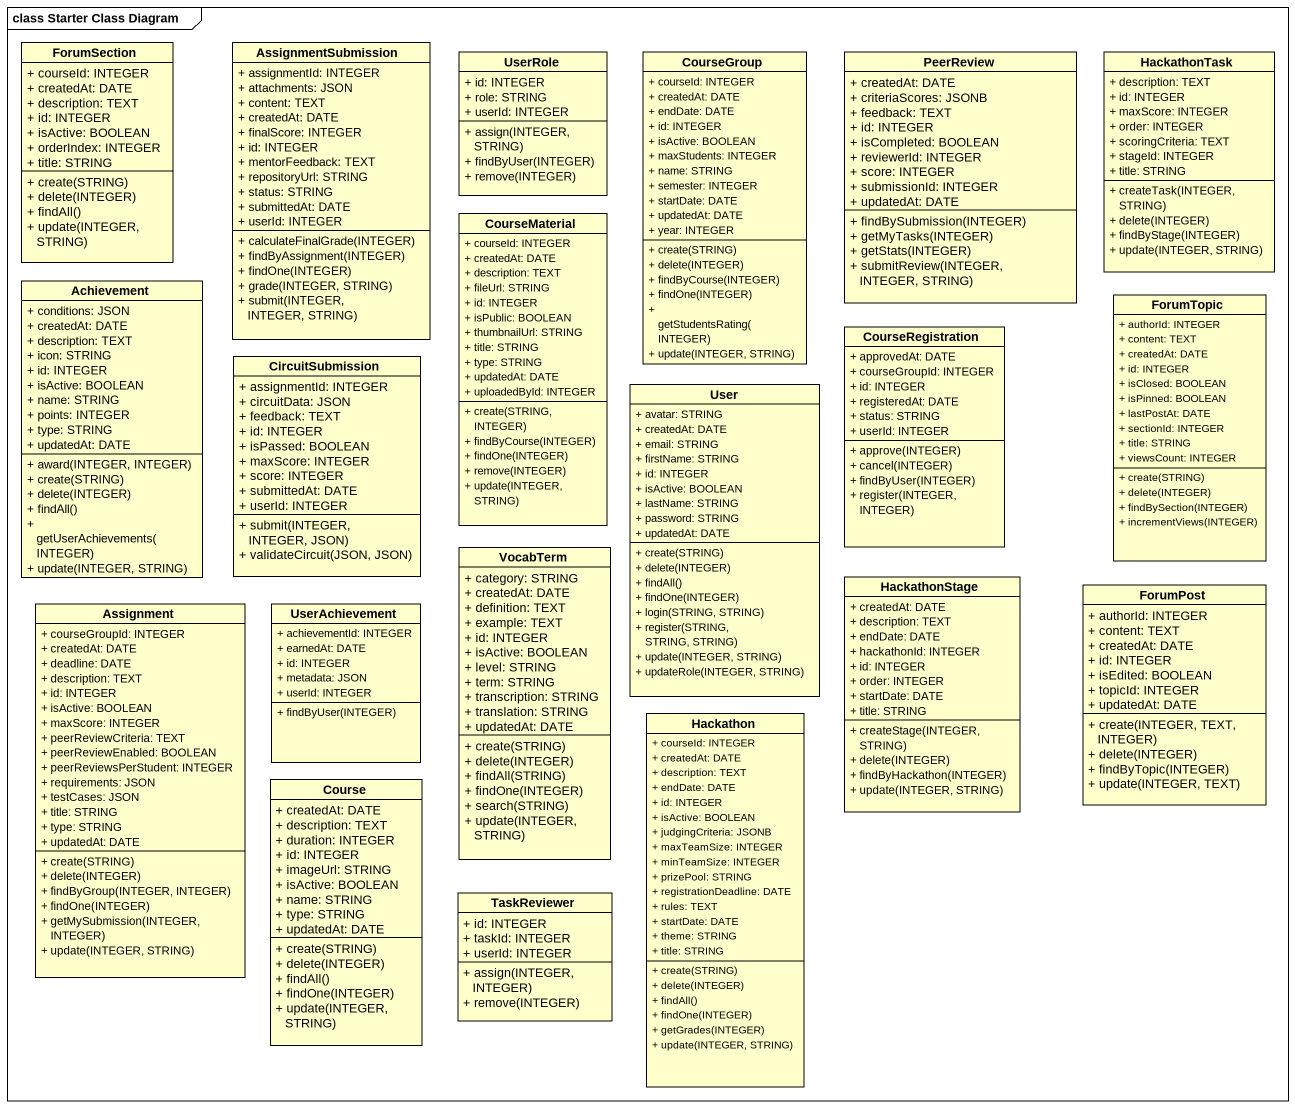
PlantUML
@startuml
mainframe class Starter Class Diagram
hide circle
hide empty members
skinparam classAttributeIconSize 0
class ForumSection {
  + courseId: INTEGER
  + createdAt: DATE
  + description: TEXT
  + id: INTEGER
  + isActive: BOOLEAN
  + orderIndex: INTEGER
  + title: STRING
  + create(STRING)
  + delete(INTEGER)
  + findAll()
  + update(INTEGER, STRING)
}
class AssignmentSubmission {
  + assignmentId: INTEGER
  + attachments: JSON
  + content: TEXT
  + createdAt: DATE
  + finalScore: INTEGER
  + id: INTEGER
  + mentorFeedback: TEXT
  + repositoryUrl: STRING
  + status: STRING
  + submittedAt: DATE
  + userId: INTEGER
  + calculateFinalGrade(INTEGER)
  + findByAssignment(INTEGER)
  + findOne(INTEGER)
  + grade(INTEGER, STRING)
  + submit(INTEGER, INTEGER, STRING)
}
class UserRole {
  + id: INTEGER
  + role: STRING
  + userId: INTEGER
  + assign(INTEGER, STRING)
  + findByUser(INTEGER)
  + remove(INTEGER)
}
class CourseGroup {
  + courseId: INTEGER
  + createdAt: DATE
  + endDate: DATE
  + id: INTEGER
  + isActive: BOOLEAN
  + maxStudents: INTEGER
  + name: STRING
  + semester: INTEGER
  + startDate: DATE
  + updatedAt: DATE
  + year: INTEGER
  + create(STRING)
  + delete(INTEGER)
  + findByCourse(INTEGER)
  + findOne(INTEGER)
  + getStudentsRating(INTEGER)
  + update(INTEGER, STRING)
}
class PeerReview {
  + createdAt: DATE
  + criteriaScores: JSONB
  + feedback: TEXT
  + id: INTEGER
  + isCompleted: BOOLEAN
  + reviewerId: INTEGER
  + score: INTEGER
  + submissionId: INTEGER
  + updatedAt: DATE
  + findBySubmission(INTEGER)
  + getMyTasks(INTEGER)
  + getStats(INTEGER)
  + submitReview(INTEGER, INTEGER, STRING)
}
class HackathonTask {
  + description: TEXT
  + id: INTEGER
  + maxScore: INTEGER
  + order: INTEGER
  + scoringCriteria: TEXT
  + stageId: INTEGER
  + title: STRING
  + createTask(INTEGER, STRING)
  + delete(INTEGER)
  + findByStage(INTEGER)
  + update(INTEGER, STRING)
}
class CourseMaterial {
  + courseId: INTEGER
  + createdAt: DATE
  + description: TEXT
  + fileUrl: STRING
  + id: INTEGER
  + isPublic: BOOLEAN
  + thumbnailUrl: STRING
  + title: STRING
  + type: STRING
  + updatedAt: DATE
  + uploadedById: INTEGER
  + create(STRING, INTEGER)
  + findByCourse(INTEGER)
  + findOne(INTEGER)
  + remove(INTEGER)
  + update(INTEGER, STRING)
}
class Achievement {
  + conditions: JSON
  + createdAt: DATE
  + description: TEXT
  + icon: STRING
  + id: INTEGER
  + isActive: BOOLEAN
  + name: STRING
  + points: INTEGER
  + type: STRING
  + updatedAt: DATE
  + award(INTEGER, INTEGER)
  + create(STRING)
  + delete(INTEGER)
  + findAll()
  + getUserAchievements(INTEGER)
  + update(INTEGER, STRING)
}
class ForumTopic {
  + authorId: INTEGER
  + content: TEXT
  + createdAt: DATE
  + id: INTEGER
  + isClosed: BOOLEAN
  + isPinned: BOOLEAN
  + lastPostAt: DATE
  + sectionId: INTEGER
  + title: STRING
  + viewsCount: INTEGER
  + create(STRING)
  + delete(INTEGER)
  + findBySection(INTEGER)
  + incrementViews(INTEGER)
}
class CircuitSubmission {
  + assignmentId: INTEGER
  + circuitData: JSON
  + feedback: TEXT
  + id: INTEGER
  + isPassed: BOOLEAN
  + maxScore: INTEGER
  + score: INTEGER
  + submittedAt: DATE
  + userId: INTEGER
  + submit(INTEGER, INTEGER, JSON)
  + validateCircuit(JSON, JSON)
}
class CourseRegistration {
  + approvedAt: DATE
  + courseGroupId: INTEGER
  + id: INTEGER
  + registeredAt: DATE
  + status: STRING
  + userId: INTEGER
  + approve(INTEGER)
  + cancel(INTEGER)
  + findByUser(INTEGER)
  + register(INTEGER, INTEGER)
}
class User {
  + avatar: STRING
  + createdAt: DATE
  + email: STRING
  + firstName: STRING
  + id: INTEGER
  + isActive: BOOLEAN
  + lastName: STRING
  + password: STRING
  + updatedAt: DATE
  + create(STRING)
  + delete(INTEGER)
  + findAll()
  + findOne(INTEGER)
  + login(STRING, STRING)
  + register(STRING, STRING, STRING)
  + update(INTEGER, STRING)
  + updateRole(INTEGER, STRING)
}
class VocabTerm {
  + category: STRING
  + createdAt: DATE
  + definition: TEXT
  + example: TEXT
  + id: INTEGER
  + isActive: BOOLEAN
  + level: STRING
  + term: STRING
  + transcription: STRING
  + translation: STRING
  + updatedAt: DATE
  + create(STRING)
  + delete(INTEGER)
  + findAll(STRING)
  + findOne(INTEGER)
  + search(STRING)
  + update(INTEGER, STRING)
}
class HackathonStage {
  + createdAt: DATE
  + description: TEXT
  + endDate: DATE
  + hackathonId: INTEGER
  + id: INTEGER
  + order: INTEGER
  + startDate: DATE
  + title: STRING
  + createStage(INTEGER, STRING)
  + delete(INTEGER)
  + findByHackathon(INTEGER)
  + update(INTEGER, STRING)
}
class ForumPost {
  + authorId: INTEGER
  + content: TEXT
  + createdAt: DATE
  + id: INTEGER
  + isEdited: BOOLEAN
  + topicId: INTEGER
  + updatedAt: DATE
  + create(INTEGER, TEXT, INTEGER)
  + delete(INTEGER)
  + findByTopic(INTEGER)
  + update(INTEGER, TEXT)
}
class Assignment {
  + courseGroupId: INTEGER
  + createdAt: DATE
  + deadline: DATE
  + description: TEXT
  + id: INTEGER
  + isActive: BOOLEAN
  + maxScore: INTEGER
  + peerReviewCriteria: TEXT
  + peerReviewEnabled: BOOLEAN
  + peerReviewsPerStudent: INTEGER
  + requirements: JSON
  + testCases: JSON
  + title: STRING
  + type: STRING
  + updatedAt: DATE
  + create(STRING)
  + delete(INTEGER)
  + findByGroup(INTEGER, INTEGER)
  + findOne(INTEGER)
  + getMySubmission(INTEGER, INTEGER)
  + update(INTEGER, STRING)
}
class UserAchievement {
  + achievementId: INTEGER
  + earnedAt: DATE
  + id: INTEGER
  + metadata: JSON
  + userId: INTEGER
  + findByUser(INTEGER)
}
class Hackathon {
  + courseId: INTEGER
  + createdAt: DATE
  + description: TEXT
  + endDate: DATE
  + id: INTEGER
  + isActive: BOOLEAN
  + judgingCriteria: JSONB
  + maxTeamSize: INTEGER
  + minTeamSize: INTEGER
  + prizePool: STRING
  + registrationDeadline: DATE
  + rules: TEXT
  + startDate: DATE
  + theme: STRING
  + title: STRING
  + create(STRING)
  + delete(INTEGER)
  + findAll()
  + findOne(INTEGER)
  + getGrades(INTEGER)
  + update(INTEGER, STRING)
}
class Course {
  + createdAt: DATE
  + description: TEXT
  + duration: INTEGER
  + id: INTEGER
  + imageUrl: STRING
  + isActive: BOOLEAN
  + name: STRING
  + type: STRING
  + updatedAt: DATE
  + create(STRING)
  + delete(INTEGER)
  + findAll()
  + findOne(INTEGER)
  + update(INTEGER, STRING)
}
class TaskReviewer {
  + id: INTEGER
  + taskId: INTEGER
  + userId: INTEGER
  + assign(INTEGER, INTEGER)
  + remove(INTEGER)
}
@enduml
